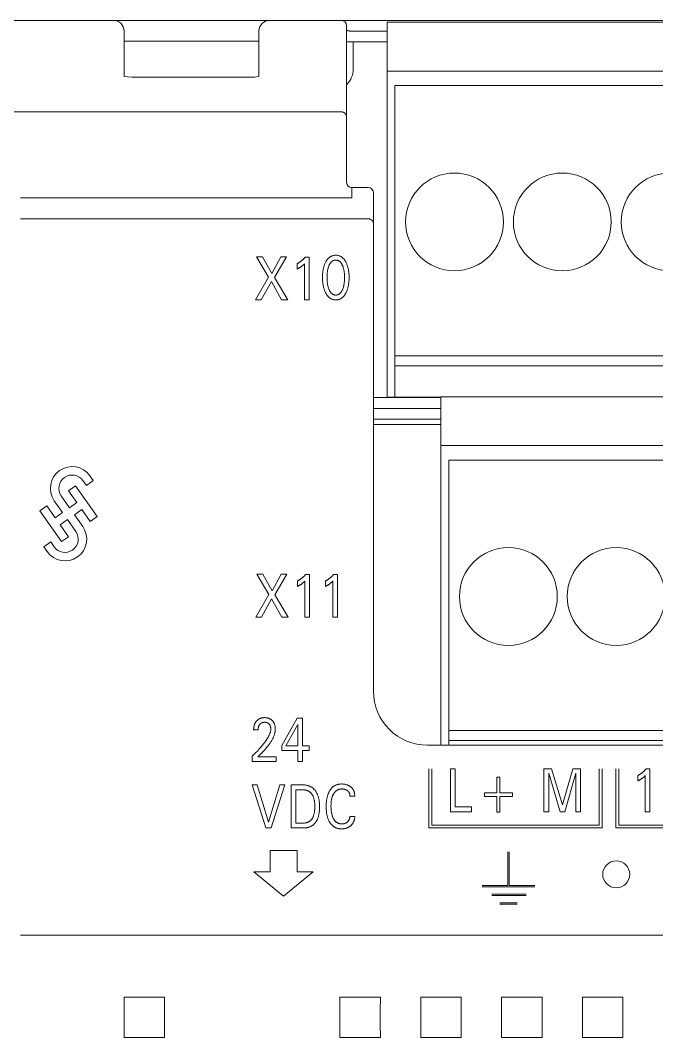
# Model space of a CAD drawing. Header units: millimetres. Extents: x 0 to 420, y 0 to 297.
# Drawn here: x 178.32 to 201.92, y 182.96 to 220.72 of the extents above; entities that cross this region are included whole.
import ezdxf

# ---------------------------------------------------------------- set-up
doc = ezdxf.new("R2010")
doc.units = ezdxf.units.MM
doc.layers.add('eProC - L2', color=41, linetype='Continuous', lineweight=20)

msp = doc.modelspace()

# ---------------------------------------------------------------- linework, layer by layer
at = {"layer": 'eProC - L2', "linetype": 'Continuous'}
for p, q in [((176.324, 220.715), (245.524, 220.715)), ((190.424, 220.515), (190.424, 214.699)), ((191.924, 206.715), (191.924, 220.645)), ((236.924, 220.645), (191.924, 220.645)), ((182.174, 220.315), (182.174, 218.629)), ((187.174, 218.628), (187.174, 220.315)), ((182.244, 219.944), (182.174, 219.947)), ((182.367, 219.941), (182.244, 219.944)), ((182.502, 219.939), (182.367, 219.941)), ((182.574, 219.939), (182.502, 219.939)), ((182.574, 219.939), (186.814, 219.939)), ((182.574, 219.938), (186.774, 219.938)), ((186.774, 219.939), (186.774, 219.938)), ((186.945, 219.94), (186.814, 219.939)), ((187.065, 219.943), (186.945, 219.94)), ((187.174, 219.947), (187.065, 219.943)), ((191.924, 219.915), (190.424, 219.915)), ((190.674, 219.915), (190.674, 218.915)), ((182.316, 218.614), (182.174, 218.629)), ((182.458, 218.606), (182.316, 218.614)), ((182.574, 218.604), (182.458, 218.606)), ((182.574, 218.604), (186.774, 218.604)), ((186.87, 218.605), (186.774, 218.604)), ((187.012, 218.612), (186.87, 218.605)), ((187.174, 218.628), (187.012, 218.612)), ((236.924, 218.835), (191.924, 218.835)), ((192.214, 218.295), (192.214, 206.735)), ((192.214, 218.295), (236.634, 218.295)), ((176.324, 217.321), (190.224, 217.321)), ((190.624, 214.512), (190.624, 214.127)), ((190.624, 214.512), (191.224, 214.512)), ((191.297, 214.499), (191.224, 214.512)), ((191.364, 214.455), (191.297, 214.499)), ((191.409, 214.389), (191.364, 214.455)), ((190.624, 214.127), (178.324, 214.127)), ((191.424, 214.312), (191.409, 214.389)), ((191.424, 195.816), (191.424, 214.312)), ((191.224, 213.351), (178.324, 213.351)), ((187.529, 211.18), (187.088, 211.942)), ((187.088, 211.942), (187.307, 211.942)), ((187.307, 211.942), (187.647, 211.321)), ((187.647, 211.321), (187.986, 211.942)), ((188.194, 211.942), (187.748, 211.176)), ((187.986, 211.942), (188.194, 211.942)), ((188.895, 211.933), (189.04, 211.933)), ((189.04, 211.933), (189.04, 210.342)), ((188.588, 211.487), (188.588, 211.687)), ((188.868, 210.342), (188.868, 211.686)), ((187.046, 210.342), (187.529, 211.18)), ((187.748, 211.176), (188.239, 210.342)), ((187.633, 211.024), (187.26, 210.342)), ((188.015, 210.342), (187.633, 211.024)), ((187.26, 210.342), (187.046, 210.342)), ((188.239, 210.342), (188.015, 210.342)), ((189.04, 210.342), (188.868, 210.342)), ((192.214, 208.263), (236.634, 208.263)), ((192.214, 207.896), (236.634, 207.896)), ((191.424, 206.715), (193.924, 206.715)), ((193.924, 206.735), (191.924, 206.735)), ((193.924, 193.815), (193.924, 206.745)), ((238.924, 206.745), (193.924, 206.745)), ((193.924, 206.315), (191.424, 206.315)), ((191.424, 205.915), (193.924, 205.915)), ((193.924, 205.715), (191.424, 205.715)), ((238.924, 204.935), (193.924, 204.935)), ((194.214, 204.395), (194.214, 193.815)), ((194.214, 204.395), (238.634, 204.395)), ((180.645, 203.635), (180.773, 203.455)), ((181.029, 203.634), (180.773, 203.455)), ((180.904, 203.813), (181.029, 203.634)), ((180.115, 203.26), (180.372, 203.44)), ((180.115, 203.26), (180.424, 202.818)), ((180.372, 203.44), (181.175, 202.303)), ((179.583, 202.887), (179.892, 202.446)), ((180.149, 202.626), (179.84, 203.067)), ((180.149, 202.626), (180.424, 202.818)), ((179.05, 202.514), (179.308, 202.695)), ((179.849, 201.374), (179.05, 202.514)), ((179.308, 202.695), (179.617, 202.253)), ((179.617, 202.253), (179.892, 202.446)), ((180.604, 202.561), (180.329, 202.369)), ((180.638, 201.927), (180.329, 202.369)), ((180.913, 202.12), (180.604, 202.561)), ((180.072, 202.188), (179.797, 201.996)), ((179.797, 201.996), (180.106, 201.555)), ((180.072, 202.188), (180.381, 201.747)), ((181.175, 202.303), (180.913, 202.12)), ((179.192, 201.18), (179.449, 201.36)), ((179.574, 201.182), (179.449, 201.36)), ((180.106, 201.555), (179.849, 201.374)), ((179.317, 201.002), (179.192, 201.18)), ((179.196, 201.173), (179.229, 201.206)), ((187.542, 199.403), (187.101, 200.165)), ((187.101, 200.165), (187.319, 200.165)), ((187.319, 200.165), (187.659, 199.543)), ((187.659, 199.543), (187.998, 200.165)), ((188.206, 200.165), (187.76, 199.398)), ((187.998, 200.165), (188.206, 200.165)), ((188.907, 200.156), (189.052, 200.156)), ((189.052, 200.156), (189.052, 198.565)), ((189.945, 200.156), (190.09, 200.156)), ((190.09, 200.156), (190.09, 198.565)), ((188.6, 199.71), (188.6, 199.909)), ((188.88, 198.565), (188.88, 199.908)), ((189.639, 199.71), (189.639, 199.909)), ((189.919, 198.565), (189.919, 199.908)), ((187.058, 198.565), (187.542, 199.403)), ((187.76, 199.398), (188.251, 198.565)), ((187.645, 199.246), (187.272, 198.565)), ((188.027, 198.565), (187.645, 199.246)), ((187.272, 198.565), (187.058, 198.565)), ((188.251, 198.565), (188.027, 198.565)), ((189.052, 198.565), (188.88, 198.565)), ((190.09, 198.565), (189.919, 198.565)), ((188.022, 193.809), (188.587, 194.815)), ((188.587, 194.815), (188.789, 194.815)), ((188.789, 194.815), (188.789, 193.79)), ((188.618, 194.588), (188.172, 193.79)), ((188.618, 193.79), (188.618, 194.588)), ((187.143, 194.383), (186.977, 194.383)), ((194.214, 194.363), (238.634, 194.363)), ((188.022, 193.616), (188.022, 193.809)), ((188.172, 193.79), (188.618, 193.79)), ((188.789, 193.79), (189.031, 193.79)), ((189.031, 193.79), (189.031, 193.616)), ((237.924, 193.815), (193.424, 193.815)), ((194.214, 193.996), (238.634, 193.996)), ((186.924, 193.215), (186.924, 193.407)), ((187.133, 193.39), (187.807, 193.39)), ((187.807, 193.39), (187.807, 193.215)), ((188.618, 193.616), (188.022, 193.616)), ((188.618, 193.215), (188.618, 193.616)), ((188.789, 193.616), (188.789, 193.215)), ((189.031, 193.616), (188.789, 193.616)), ((187.807, 193.215), (186.924, 193.215)), ((188.789, 193.215), (188.618, 193.215)), ((193.473, 192.945), (193.473, 190.745)), ((193.583, 192.945), (193.583, 190.855)), ((194.273, 191.345), (194.273, 192.945)), ((194.273, 192.945), (194.448, 192.945)), ((194.448, 192.945), (194.448, 191.527)), ((197.744, 191.345), (197.744, 192.945)), ((197.744, 192.945), (198.028, 192.945)), ((198.028, 192.945), (198.43, 191.606)), ((198.43, 191.606), (198.819, 192.945)), ((198.819, 192.945), (199.103, 192.945)), ((199.103, 192.945), (199.103, 191.345)), ((199.793, 190.855), (199.793, 192.945)), ((199.903, 190.745), (199.903, 192.945)), ((200.415, 192.936), (200.415, 190.745)), ((200.525, 192.936), (200.525, 190.855)), ((201.53, 192.936), (201.675, 192.936)), ((201.675, 192.936), (201.675, 191.345)), ((196, 192.053), (196, 192.635)), ((196, 192.635), (196.109, 192.635)), ((196.109, 192.635), (196.109, 192.053)), ((197.92, 192.778), (197.92, 191.345)), ((198.341, 191.345), (197.92, 192.778)), ((198.928, 192.78), (198.517, 191.345)), ((198.928, 191.345), (198.928, 192.78)), ((201.224, 192.491), (201.224, 192.69)), ((201.504, 191.345), (201.504, 192.689)), ((187.432, 190.745), (186.924, 192.345)), ((186.924, 192.345), (187.113, 192.345)), ((187.113, 192.345), (187.533, 190.955)), ((187.533, 190.955), (187.946, 192.345)), ((188.136, 192.345), (187.628, 190.745)), ((187.946, 192.345), (188.136, 192.345)), ((188.37, 190.745), (188.37, 192.345)), ((188.37, 192.345), (188.775, 192.345)), ((188.545, 192.164), (188.545, 190.927)), ((188.775, 192.164), (188.545, 192.164)), ((190.727, 191.921), (190.547, 191.921)), ((195.535, 191.917), (195.535, 192.053)), ((195.535, 192.053), (196, 192.053)), ((196, 191.917), (195.535, 191.917)), ((196, 191.335), (196, 191.917)), ((196.109, 192.053), (196.575, 192.053)), ((196.109, 191.917), (196.109, 191.335)), ((196.575, 191.917), (196.109, 191.917)), ((196.575, 192.053), (196.575, 191.917)), ((194.448, 191.527), (195.052, 191.527)), ((195.052, 191.527), (195.052, 191.345)), ((190.547, 191.17), (190.727, 191.17)), ((195.052, 191.345), (194.273, 191.345)), ((196.109, 191.335), (196, 191.335)), ((197.92, 191.345), (197.744, 191.345)), ((198.517, 191.345), (198.341, 191.345)), ((199.103, 191.345), (198.928, 191.345)), ((201.675, 191.345), (201.504, 191.345)), ((187.628, 190.745), (187.432, 190.745)), ((188.81, 190.745), (188.37, 190.745)), ((188.545, 190.927), (188.811, 190.927)), ((193.473, 190.745), (199.903, 190.745)), ((193.583, 190.855), (199.793, 190.855)), ((200.415, 190.745), (235.916, 190.745)), ((200.525, 190.855), (235.806, 190.855)), ((187.586, 189.115), (187.586, 189.915)), ((188.586, 189.915), (187.586, 189.915)), ((188.586, 189.115), (188.586, 189.915)), ((196.404, 189.864), (196.404, 188.615)), ((196.454, 188.615), (196.454, 189.864)), ((188.086, 188.215), (186.986, 189.115)), ((186.986, 189.115), (187.586, 189.115)), ((188.086, 188.215), (189.186, 189.115)), ((189.186, 189.115), (188.586, 189.115)), ((195.454, 188.615), (196.404, 188.615)), ((195.455, 188.565), (197.404, 188.565)), ((196.454, 188.615), (197.404, 188.615)), ((195.805, 188.29), (197.08, 188.29)), ((195.805, 188.24), (197.08, 188.24)), ((196.105, 187.965), (196.755, 187.965)), ((196.105, 187.915), (196.755, 187.915)), ((243.537, 186.772), (178.324, 186.771)), ((183.676, 184.467), (182.172, 184.467)), ((191.676, 184.467), (190.172, 184.467)), ((194.676, 184.467), (193.172, 184.467)), ((197.676, 184.467), (196.172, 184.467)), ((200.676, 184.467), (199.172, 184.467)), ((183.676, 182.964), (182.172, 182.964)), ((191.676, 182.964), (190.172, 182.964)), ((194.676, 182.964), (193.172, 182.964)), ((197.676, 182.964), (196.172, 182.964)), ((200.676, 182.964), (199.172, 182.964))]:
    msp.add_line(p, q, dxfattribs=at)
for points in [[(191.924, 220.315), (190.615, 220.316), (190.607, 220.316), (190.599, 220.316), (190.59, 220.316), (190.582, 220.316), (190.573, 220.317), (190.565, 220.317), (190.557, 220.318), (190.548, 220.319), (190.542, 220.319), (190.535, 220.32), (190.528, 220.321), (190.522, 220.322), (190.515, 220.323), (190.509, 220.324), (190.502, 220.325), (190.496, 220.326), (190.49, 220.327), (190.483, 220.328), (190.48, 220.329), (190.477, 220.33), (190.474, 220.33), (190.471, 220.331), (190.468, 220.332), (190.465, 220.333), (190.462, 220.334), (190.459, 220.335), (190.455, 220.336), (190.452, 220.337), (190.449, 220.338), (190.446, 220.339), (190.443, 220.341), (190.439, 220.343), (190.438, 220.343), (190.437, 220.344), (190.436, 220.345), (190.434, 220.346), (190.433, 220.346), (190.432, 220.347), (190.431, 220.348), (190.43, 220.349), (190.429, 220.35), (190.428, 220.351), (190.427, 220.352), (190.426, 220.353), (190.426, 220.354), (190.425, 220.355), (190.425, 220.356), (190.424, 220.357), (190.424, 220.359), (190.424, 220.36)], [(182.174, 219.946), (182.212, 219.944), (182.251, 219.943), (182.289, 219.942), (182.328, 219.941), (182.366, 219.94), (182.408, 219.939), (182.449, 219.938), (182.491, 219.938), (182.532, 219.938), (182.574, 219.938)], [(186.774, 219.938), (186.815, 219.938), (186.857, 219.938), (186.898, 219.938), (186.94, 219.939), (186.981, 219.94), (187.02, 219.941), (187.058, 219.942), (187.097, 219.943), (187.135, 219.944), (187.174, 219.946)], [(190.224, 217.321), (190.229, 217.32), (190.234, 217.32), (190.238, 217.32), (190.243, 217.32), (190.248, 217.319), (190.253, 217.319), (190.257, 217.318), (190.262, 217.317), (190.267, 217.316), (190.272, 217.315), (190.276, 217.314), (190.281, 217.312), (190.286, 217.311), (190.29, 217.31), (190.295, 217.308), (190.299, 217.306), (190.304, 217.304), (190.308, 217.303), (190.312, 217.301), (190.317, 217.298), (190.321, 217.296), (190.325, 217.294), (190.329, 217.292), (190.333, 217.289), (190.337, 217.286), (190.341, 217.284), (190.345, 217.281), (190.349, 217.278), (190.353, 217.275), (190.356, 217.272), (190.36, 217.269), (190.363, 217.266), (190.367, 217.262), (190.37, 217.259), (190.374, 217.256), (190.377, 217.252), (190.38, 217.248), (190.383, 217.245), (190.386, 217.241), (190.389, 217.237), (190.391, 217.233), (190.394, 217.229), (190.396, 217.225), (190.399, 217.221), (190.401, 217.217), (190.403, 217.212), (190.406, 217.208), (190.408, 217.204), (190.41, 217.199), (190.411, 217.195), (190.413, 217.19), (190.414, 217.186), (190.416, 217.182), (190.417, 217.177), (190.418, 217.173), (190.419, 217.168), (190.42, 217.164), (190.421, 217.159), (190.422, 217.155), (190.422, 217.15), (190.423, 217.146), (190.423, 217.141), (190.424, 217.136), (190.424, 217.132), (190.424, 217.127)], [(191.224, 213.351), (191.229, 213.351), (191.234, 213.351), (191.238, 213.351), (191.243, 213.35), (191.248, 213.35), (191.253, 213.349), (191.258, 213.348), (191.262, 213.348), (191.267, 213.347), (191.272, 213.346), (191.276, 213.344), (191.281, 213.343), (191.286, 213.342), (191.29, 213.34), (191.295, 213.339), (191.299, 213.337), (191.304, 213.335), (191.308, 213.333), (191.313, 213.331), (191.317, 213.329), (191.321, 213.327), (191.326, 213.324), (191.33, 213.322), (191.334, 213.319), (191.338, 213.317), (191.342, 213.314), (191.346, 213.311), (191.35, 213.308), (191.354, 213.305), (191.357, 213.302), (191.361, 213.299), (191.364, 213.295), (191.368, 213.292), (191.371, 213.289), (191.375, 213.285), (191.378, 213.281), (191.381, 213.278), (191.384, 213.274), (191.387, 213.27), (191.39, 213.266), (191.392, 213.262), (191.395, 213.258), (191.398, 213.254), (191.4, 213.25), (191.402, 213.245), (191.404, 213.241), (191.407, 213.237), (191.409, 213.232), (191.41, 213.228), (191.412, 213.223), (191.414, 213.219), (191.415, 213.214), (191.417, 213.21), (191.418, 213.205), (191.419, 213.2), (191.42, 213.196), (191.421, 213.191), (191.422, 213.186), (191.422, 213.182), (191.423, 213.177), (191.423, 213.172), (191.424, 213.167), (191.424, 213.163), (191.424, 213.158)], [(188.895, 211.933), (188.886, 211.923), (188.877, 211.912), (188.868, 211.902), (188.859, 211.892), (188.849, 211.882), (188.84, 211.872), (188.83, 211.862), (188.821, 211.852), (188.811, 211.843), (188.801, 211.834), (188.791, 211.825), (188.781, 211.816), (188.771, 211.808), (188.761, 211.799), (188.751, 211.791), (188.741, 211.783), (188.731, 211.775), (188.72, 211.767), (188.709, 211.759), (188.699, 211.752), (188.689, 211.745), (188.679, 211.739), (188.669, 211.732), (188.66, 211.726), (188.65, 211.72), (188.639, 211.714), (188.629, 211.708), (188.619, 211.703), (188.609, 211.697), (188.598, 211.692), (188.588, 211.687)], [(190.405, 210.616), (190.418, 210.643), (190.429, 210.67), (190.44, 210.698), (190.45, 210.725), (190.459, 210.753), (190.467, 210.782), (190.476, 210.812), (190.483, 210.844), (190.49, 210.875), (190.495, 210.906), (190.5, 210.938), (190.505, 210.969), (190.509, 211.004), (190.512, 211.039), (190.514, 211.074), (190.516, 211.109), (190.517, 211.144), (190.517, 211.179), (190.517, 211.213), (190.516, 211.248), (190.514, 211.282), (190.512, 211.317), (190.508, 211.351), (190.504, 211.385), (190.5, 211.417), (190.495, 211.448), (190.489, 211.478), (190.482, 211.509), (190.475, 211.54), (190.467, 211.57), (190.458, 211.598), (190.449, 211.625), (190.439, 211.652), (190.428, 211.679), (190.416, 211.706), (190.404, 211.732), (190.394, 211.75), (190.385, 211.768), (190.375, 211.785), (190.364, 211.802), (190.353, 211.819), (190.341, 211.835), (190.329, 211.851), (190.316, 211.866), (190.302, 211.881), (190.29, 211.893), (190.277, 211.905), (190.264, 211.916), (190.25, 211.927), (190.236, 211.937), (190.221, 211.946), (190.206, 211.955), (190.191, 211.963), (190.175, 211.97), (190.159, 211.976), (190.143, 211.982), (190.126, 211.987), (190.11, 211.991), (190.093, 211.994), (190.075, 211.997), (190.058, 211.998), (190.041, 211.999), (190.023, 212), (190.006, 211.999), (189.989, 211.998), (189.972, 211.997), (189.955, 211.994), (189.938, 211.991), (189.921, 211.987), (189.904, 211.982), (189.888, 211.976), (189.872, 211.97), (189.856, 211.963), (189.841, 211.955), (189.826, 211.946), (189.811, 211.937), (189.797, 211.927), (189.784, 211.916), (189.77, 211.905), (189.758, 211.893), (189.745, 211.881), (189.732, 211.866), (189.719, 211.851), (189.706, 211.835), (189.694, 211.819), (189.683, 211.802), (189.672, 211.785), (189.662, 211.768), (189.653, 211.75), (189.643, 211.732), (189.64, 211.725)], [(189.762, 210.754), (189.755, 210.774), (189.748, 210.794), (189.742, 210.815), (189.736, 210.836), (189.731, 210.857), (189.726, 210.878), (189.721, 210.906), (189.716, 210.934), (189.712, 210.962), (189.708, 210.991), (189.705, 211.019), (189.702, 211.051), (189.7, 211.082), (189.699, 211.113), (189.698, 211.145), (189.698, 211.177), (189.698, 211.208), (189.699, 211.239), (189.7, 211.27), (189.702, 211.301), (189.705, 211.332), (189.708, 211.36), (189.712, 211.387), (189.716, 211.415), (189.721, 211.443), (189.727, 211.47), (189.732, 211.491), (189.737, 211.512), (189.743, 211.532), (189.749, 211.552), (189.756, 211.573), (189.763, 211.593), (189.769, 211.607), (189.775, 211.622), (189.782, 211.637), (189.788, 211.651), (189.796, 211.665), (189.804, 211.679), (189.812, 211.692), (189.821, 211.705), (189.83, 211.718), (189.838, 211.727), (189.845, 211.736), (189.853, 211.744), (189.861, 211.753), (189.87, 211.76), (189.879, 211.768), (189.888, 211.775), (189.897, 211.782), (189.907, 211.788), (189.917, 211.793), (189.927, 211.798), (189.937, 211.802), (189.947, 211.806), (189.958, 211.809), (189.969, 211.812), (189.979, 211.814), (189.99, 211.816), (190.001, 211.817), (190.012, 211.818), (190.023, 211.818), (190.035, 211.818), (190.046, 211.817), (190.057, 211.816), (190.068, 211.814), (190.078, 211.812), (190.089, 211.809), (190.1, 211.806), (190.11, 211.802), (190.12, 211.798), (190.13, 211.793), (190.14, 211.788), (190.15, 211.782), (190.159, 211.775), (190.168, 211.768), (190.177, 211.76), (190.186, 211.753), (190.194, 211.744), (190.202, 211.736), (190.209, 211.727), (190.217, 211.718), (190.226, 211.705), (190.235, 211.692), (190.243, 211.679), (190.251, 211.665), (190.259, 211.651), (190.265, 211.636), (190.272, 211.622), (190.278, 211.607), (190.284, 211.593), (190.286, 211.587)], [(188.588, 211.487), (188.601, 211.494), (188.614, 211.501), (188.628, 211.507), (188.641, 211.514), (188.654, 211.521), (188.667, 211.529), (188.678, 211.535), (188.69, 211.542), (188.701, 211.549), (188.712, 211.556), (188.723, 211.563), (188.734, 211.571), (188.744, 211.577), (188.754, 211.584), (188.763, 211.591), (188.773, 211.598), (188.782, 211.606), (188.791, 211.613), (188.799, 211.62), (188.807, 211.627), (188.815, 211.634), (188.824, 211.642), (188.832, 211.65), (188.841, 211.658), (188.855, 211.672), (188.868, 211.686)], [(189.64, 211.725), (189.628, 211.7), (189.617, 211.675), (189.607, 211.649), (189.597, 211.623), (189.588, 211.596), (189.58, 211.57), (189.572, 211.54), (189.565, 211.509), (189.558, 211.478), (189.552, 211.448), (189.547, 211.417), (189.543, 211.385), (189.539, 211.351), (189.535, 211.317), (189.533, 211.282), (189.531, 211.248), (189.53, 211.213), (189.53, 211.179), (189.53, 211.144), (189.531, 211.109), (189.533, 211.074), (189.535, 211.038), (189.538, 211.004), (189.542, 210.969), (189.547, 210.937), (189.552, 210.906), (189.557, 210.874), (189.564, 210.843), (189.571, 210.812), (189.58, 210.781), (189.588, 210.753), (189.597, 210.725), (189.607, 210.697), (189.618, 210.67), (189.629, 210.643), (189.642, 210.616), (189.651, 210.598), (189.66, 210.58), (189.671, 210.562), (189.681, 210.544), (189.693, 210.527), (189.704, 210.51), (189.717, 210.494), (189.73, 210.478), (189.744, 210.463), (189.756, 210.45), (189.769, 210.438), (189.782, 210.426), (189.796, 210.415), (189.81, 210.405), (189.825, 210.395), (189.84, 210.386), (189.855, 210.378), (189.871, 210.37), (189.885, 210.364), (189.9, 210.359), (189.915, 210.355), (189.93, 210.351), (189.945, 210.347), (189.961, 210.344), (189.976, 210.342), (189.992, 210.341), (190.008, 210.34), (190.023, 210.34), (190.039, 210.34), (190.055, 210.341), (190.071, 210.342), (190.086, 210.344), (190.102, 210.347), (190.117, 210.351), (190.132, 210.355), (190.147, 210.359), (190.162, 210.364), (190.176, 210.37), (190.192, 210.378), (190.208, 210.386), (190.223, 210.395), (190.237, 210.405), (190.252, 210.415), (190.265, 210.426), (190.279, 210.438), (190.291, 210.45), (190.304, 210.463), (190.317, 210.478), (190.331, 210.494), (190.343, 210.51), (190.355, 210.527), (190.366, 210.544), (190.377, 210.562), (190.387, 210.58), (190.396, 210.598), (190.405, 210.616)], [(190.286, 211.587), (190.294, 211.564), (190.302, 211.541), (190.308, 211.518), (190.315, 211.494), (190.32, 211.47), (190.326, 211.443), (190.331, 211.415), (190.335, 211.387), (190.339, 211.36), (190.342, 211.332), (190.345, 211.301), (190.347, 211.27), (190.348, 211.239), (190.349, 211.208), (190.349, 211.177), (190.349, 211.145), (190.348, 211.113), (190.347, 211.082), (190.345, 211.051), (190.342, 211.019), (190.339, 210.991), (190.335, 210.962), (190.331, 210.934), (190.326, 210.906), (190.321, 210.878), (190.316, 210.857), (190.311, 210.836), (190.305, 210.815), (190.299, 210.795), (190.292, 210.774), (190.285, 210.754), (190.279, 210.738), (190.273, 210.723), (190.266, 210.708), (190.259, 210.694), (190.252, 210.679), (190.244, 210.665), (190.236, 210.651), (190.227, 210.638), (190.217, 210.624), (190.21, 210.615), (190.203, 210.606), (190.195, 210.597), (190.186, 210.589), (190.178, 210.581), (190.169, 210.573), (190.16, 210.566), (190.15, 210.559), (190.141, 210.553), (190.13, 210.547), (190.12, 210.542), (190.11, 210.538), (190.1, 210.534), (190.089, 210.53), (190.079, 210.528), (190.068, 210.525), (190.057, 210.523), (190.046, 210.522), (190.035, 210.521), (190.023, 210.521), (190.012, 210.521), (190.001, 210.522), (189.99, 210.523), (189.979, 210.525), (189.968, 210.528), (189.958, 210.53), (189.947, 210.534), (189.937, 210.538), (189.927, 210.542), (189.917, 210.547), (189.906, 210.553), (189.897, 210.559), (189.887, 210.566), (189.878, 210.573), (189.869, 210.581), (189.861, 210.589), (189.852, 210.597), (189.844, 210.606), (189.837, 210.615), (189.83, 210.624), (189.82, 210.638), (189.811, 210.651), (189.803, 210.665), (189.795, 210.679), (189.788, 210.694), (189.781, 210.709), (189.774, 210.723), (189.768, 210.738), (189.762, 210.754)], [(188.907, 200.156), (188.898, 200.145), (188.889, 200.135), (188.88, 200.124), (188.871, 200.114), (188.862, 200.104), (188.852, 200.094), (188.843, 200.085), (188.833, 200.075), (188.823, 200.065), (188.813, 200.056), (188.803, 200.047), (188.794, 200.039), (188.784, 200.03), (188.774, 200.022), (188.763, 200.013), (188.753, 200.005), (188.743, 199.997), (188.732, 199.989), (188.722, 199.982), (188.711, 199.974), (188.701, 199.968), (188.691, 199.961), (188.682, 199.955), (188.672, 199.949), (188.662, 199.943), (188.652, 199.937), (188.642, 199.931), (188.631, 199.925), (188.621, 199.92), (188.611, 199.915), (188.6, 199.909)], [(189.945, 200.156), (189.937, 200.145), (189.928, 200.135), (189.919, 200.124), (189.909, 200.114), (189.9, 200.104), (189.891, 200.094), (189.881, 200.085), (189.871, 200.075), (189.862, 200.065), (189.852, 200.056), (189.842, 200.047), (189.832, 200.039), (189.822, 200.03), (189.812, 200.022), (189.802, 200.013), (189.792, 200.005), (189.781, 199.997), (189.771, 199.989), (189.76, 199.982), (189.749, 199.974), (189.74, 199.968), (189.73, 199.961), (189.72, 199.955), (189.71, 199.949), (189.7, 199.943), (189.69, 199.937), (189.68, 199.931), (189.67, 199.925), (189.66, 199.92), (189.649, 199.915), (189.639, 199.909)], [(188.6, 199.71), (188.613, 199.716), (188.627, 199.723), (188.64, 199.73), (188.653, 199.737), (188.666, 199.744), (188.679, 199.751), (188.69, 199.758), (188.702, 199.764), (188.713, 199.771), (188.724, 199.778), (188.735, 199.786), (188.747, 199.793), (188.756, 199.8), (188.766, 199.807), (188.775, 199.814), (188.785, 199.821), (188.794, 199.828), (188.803, 199.836), (188.811, 199.843), (188.819, 199.849), (188.827, 199.856), (188.836, 199.864), (188.844, 199.872), (188.853, 199.881), (188.867, 199.894), (188.88, 199.908)], [(189.639, 199.71), (189.652, 199.716), (189.665, 199.723), (189.678, 199.73), (189.691, 199.737), (189.704, 199.744), (189.717, 199.751), (189.729, 199.758), (189.74, 199.764), (189.752, 199.771), (189.763, 199.778), (189.774, 199.786), (189.785, 199.793), (189.795, 199.8), (189.804, 199.807), (189.814, 199.814), (189.823, 199.821), (189.833, 199.828), (189.842, 199.836), (189.85, 199.843), (189.858, 199.849), (189.866, 199.856), (189.874, 199.864), (189.883, 199.872), (189.891, 199.881), (189.905, 199.894), (189.919, 199.908)], [(187.133, 193.39), (187.17, 193.427), (187.207, 193.464), (187.244, 193.5), (187.281, 193.537), (187.317, 193.575), (187.353, 193.612), (187.389, 193.65), (187.424, 193.689), (187.459, 193.728), (187.492, 193.768), (187.512, 193.792), (187.531, 193.817), (187.55, 193.842), (187.568, 193.867), (187.586, 193.892), (187.604, 193.918), (187.62, 193.944), (187.637, 193.971), (187.652, 193.998), (187.667, 194.025), (187.682, 194.053), (187.695, 194.081), (187.708, 194.11), (187.717, 194.131), (187.725, 194.152), (187.733, 194.173), (187.741, 194.194), (187.748, 194.216), (187.754, 194.238), (187.76, 194.26), (187.765, 194.282), (187.769, 194.304), (187.773, 194.326), (187.776, 194.348), (187.778, 194.37), (187.78, 194.393), (187.78, 194.415), (187.78, 194.437), (187.779, 194.458), (187.777, 194.48), (187.775, 194.501), (187.771, 194.523), (187.767, 194.544), (187.763, 194.56), (187.758, 194.576), (187.753, 194.591), (187.747, 194.607), (187.741, 194.622), (187.734, 194.637), (187.726, 194.651), (187.718, 194.665), (187.71, 194.678), (187.701, 194.69), (187.691, 194.703), (187.681, 194.715), (187.67, 194.726), (187.659, 194.737), (187.647, 194.748), (187.634, 194.759), (187.621, 194.768), (187.608, 194.777), (187.594, 194.786), (187.58, 194.794), (187.565, 194.801), (187.549, 194.808), (187.534, 194.814), (187.518, 194.819), (187.502, 194.824), (187.486, 194.828), (187.468, 194.832), (187.451, 194.834), (187.433, 194.837), (187.415, 194.838), (187.396, 194.839), (187.378, 194.839), (187.36, 194.839), (187.341, 194.838), (187.323, 194.836), (187.304, 194.834), (187.286, 194.831), (187.268, 194.826), (187.251, 194.822), (187.235, 194.817), (187.219, 194.811), (187.203, 194.804), (187.188, 194.796), (187.173, 194.788), (187.159, 194.779), (187.145, 194.77), (187.132, 194.76), (187.119, 194.749), (187.107, 194.738)], [(187.107, 194.738), (187.1, 194.731), (187.093, 194.724), (187.087, 194.718), (187.082, 194.712), (187.077, 194.706), (187.072, 194.699), (187.067, 194.693), (187.062, 194.686), (187.057, 194.68), (187.053, 194.673), (187.048, 194.666), (187.044, 194.66), (187.04, 194.653), (187.036, 194.646), (187.032, 194.639), (187.028, 194.631), (187.024, 194.624), (187.021, 194.616), (187.017, 194.608), (187.014, 194.6), (187.011, 194.592), (187.008, 194.584), (187.005, 194.576), (187.002, 194.568), (187, 194.56), (186.997, 194.551), (186.995, 194.543), (186.993, 194.535), (186.991, 194.526), (186.989, 194.518), (186.987, 194.508), (186.986, 194.498), (186.984, 194.487), (186.982, 194.477), (186.981, 194.467), (186.98, 194.456), (186.979, 194.446), (186.978, 194.435), (186.978, 194.425), (186.977, 194.415), (186.977, 194.404), (186.977, 194.394), (186.977, 194.383)], [(187.143, 194.383), (187.143, 194.394), (187.143, 194.404), (187.143, 194.414), (187.144, 194.424), (187.145, 194.435), (187.146, 194.445), (187.148, 194.455), (187.15, 194.465), (187.152, 194.474), (187.154, 194.483), (187.156, 194.492), (187.158, 194.5), (187.161, 194.509), (187.164, 194.517), (187.168, 194.526), (187.171, 194.534), (187.175, 194.541), (187.178, 194.548), (187.182, 194.554), (187.185, 194.561), (187.189, 194.567), (187.194, 194.573), (187.198, 194.579), (187.203, 194.585), (187.207, 194.591), (187.212, 194.596), (187.217, 194.602), (187.222, 194.607), (187.227, 194.611), (187.232, 194.616), (187.238, 194.621), (187.244, 194.625), (187.249, 194.629), (187.255, 194.633), (187.261, 194.637), (187.267, 194.64), (187.273, 194.644), (187.28, 194.647), (187.286, 194.649), (187.292, 194.652), (187.299, 194.654), (187.306, 194.657), (187.312, 194.659), (187.32, 194.661), (187.328, 194.662), (187.337, 194.664), (187.345, 194.665), (187.353, 194.666), (187.362, 194.666), (187.37, 194.667), (187.378, 194.667), (187.387, 194.667), (187.395, 194.667), (187.403, 194.666), (187.411, 194.665), (187.419, 194.664), (187.427, 194.663), (187.435, 194.662), (187.443, 194.66), (187.45, 194.658), (187.457, 194.656), (187.464, 194.653), (187.471, 194.651), (187.478, 194.648), (187.485, 194.645), (187.492, 194.642), (187.499, 194.638), (187.505, 194.634), (187.511, 194.631), (187.517, 194.626), (187.523, 194.622), (187.529, 194.617), (187.535, 194.612), (187.54, 194.607), (187.545, 194.602), (187.55, 194.597), (187.555, 194.592), (187.56, 194.586), (187.564, 194.58), (187.569, 194.574), (187.573, 194.568), (187.576, 194.562), (187.58, 194.556), (187.584, 194.55), (187.587, 194.543), (187.59, 194.536), (187.593, 194.529), (187.596, 194.522), (187.598, 194.514), (187.601, 194.507), (187.603, 194.499), (187.605, 194.492), (187.607, 194.484), (187.608, 194.476), (187.61, 194.467), (187.611, 194.458), (187.612, 194.45), (187.613, 194.441), (187.614, 194.432), (187.614, 194.424), (187.614, 194.415), (187.614, 194.406)], [(187.614, 194.406), (187.614, 194.391), (187.612, 194.376), (187.61, 194.361), (187.608, 194.346), (187.605, 194.331), (187.601, 194.316), (187.597, 194.301), (187.593, 194.287), (187.588, 194.272), (187.583, 194.258), (187.575, 194.236), (187.566, 194.215), (187.557, 194.194), (187.546, 194.174), (187.536, 194.153), (187.525, 194.133), (187.514, 194.113), (187.502, 194.094), (187.49, 194.074), (187.469, 194.042), (187.448, 194.01), (187.427, 193.978), (187.404, 193.947), (187.382, 193.916), (187.358, 193.885), (187.335, 193.855), (187.304, 193.816), (187.272, 193.778), (187.24, 193.74), (187.208, 193.702), (187.174, 193.664), (187.14, 193.626), (187.106, 193.589), (187.071, 193.553), (187.035, 193.516), (186.998, 193.479), (186.961, 193.443), (186.924, 193.407)], [(201.53, 192.936), (201.522, 192.926), (201.513, 192.916), (201.504, 192.905), (201.494, 192.895), (201.485, 192.885), (201.476, 192.875), (201.466, 192.865), (201.456, 192.856), (201.447, 192.846), (201.437, 192.837), (201.427, 192.828), (201.417, 192.819), (201.407, 192.811), (201.397, 192.802), (201.387, 192.794), (201.377, 192.786), (201.366, 192.778), (201.356, 192.77), (201.345, 192.763), (201.334, 192.755), (201.325, 192.748), (201.315, 192.742), (201.305, 192.736), (201.295, 192.73), (201.285, 192.724), (201.275, 192.718), (201.265, 192.712), (201.255, 192.706), (201.245, 192.701), (201.234, 192.696), (201.224, 192.69)], [(201.224, 192.491), (201.237, 192.497), (201.25, 192.504), (201.263, 192.511), (201.276, 192.518), (201.289, 192.525), (201.302, 192.532), (201.314, 192.539), (201.325, 192.545), (201.337, 192.552), (201.348, 192.559), (201.359, 192.567), (201.37, 192.574), (201.38, 192.581), (201.389, 192.588), (201.399, 192.595), (201.408, 192.602), (201.418, 192.609), (201.427, 192.617), (201.435, 192.623), (201.443, 192.63), (201.451, 192.637), (201.459, 192.645), (201.468, 192.653), (201.477, 192.661), (201.49, 192.675), (201.504, 192.689)], [(188.81, 190.745), (188.831, 190.746), (188.851, 190.746), (188.872, 190.748), (188.893, 190.749), (188.914, 190.752), (188.935, 190.755), (188.955, 190.758), (188.976, 190.762), (188.996, 190.767), (189.017, 190.773), (189.037, 190.779), (189.056, 190.786), (189.076, 190.793), (189.094, 190.802), (189.113, 190.811), (189.131, 190.821), (189.149, 190.832), (189.165, 190.843), (189.18, 190.854), (189.195, 190.867), (189.21, 190.88), (189.224, 190.893), (189.237, 190.908), (189.25, 190.922), (189.263, 190.937), (189.275, 190.953), (189.286, 190.969), (189.297, 190.986), (189.307, 191.003), (189.317, 191.02), (189.327, 191.037), (189.336, 191.055), (189.344, 191.073), (189.352, 191.091), (189.362, 191.118), (189.372, 191.146), (189.38, 191.174), (189.388, 191.202), (189.394, 191.23), (189.4, 191.259), (189.405, 191.288), (189.409, 191.317), (189.412, 191.346), (189.414, 191.375), (189.416, 191.404), (189.418, 191.434), (189.419, 191.463), (189.419, 191.493), (189.419, 191.522), (189.419, 191.552), (189.419, 191.581), (189.418, 191.61), (189.417, 191.639), (189.415, 191.669), (189.413, 191.698), (189.41, 191.727), (189.406, 191.755), (189.402, 191.784), (189.397, 191.813), (189.391, 191.841), (189.384, 191.869), (189.377, 191.897), (189.368, 191.925), (189.359, 191.952), (189.348, 191.98), (189.34, 191.999), (189.331, 192.018), (189.322, 192.036), (189.312, 192.055), (189.301, 192.073), (189.29, 192.091), (189.279, 192.108), (189.266, 192.125), (189.254, 192.142), (189.241, 192.158), (189.227, 192.174), (189.213, 192.189), (189.198, 192.203), (189.182, 192.217), (189.167, 192.23), (189.15, 192.242), (189.133, 192.254), (189.116, 192.265), (189.098, 192.275), (189.079, 192.284), (189.061, 192.293), (189.041, 192.301), (189.022, 192.308), (189.002, 192.314), (188.982, 192.32), (188.962, 192.325), (188.941, 192.33), (188.921, 192.333), (188.9, 192.337), (188.879, 192.34), (188.858, 192.342), (188.837, 192.343), (188.817, 192.345), (188.796, 192.345), (188.775, 192.345)], [(188.775, 192.164), (188.791, 192.164), (188.807, 192.163), (188.823, 192.162), (188.839, 192.161), (188.855, 192.159), (188.872, 192.157), (188.888, 192.154), (188.903, 192.151), (188.919, 192.147), (188.935, 192.142), (188.95, 192.138), (188.965, 192.132), (188.98, 192.126), (188.994, 192.12), (189.009, 192.112), (189.023, 192.105), (189.036, 192.096), (189.048, 192.088), (189.06, 192.078), (189.072, 192.069), (189.083, 192.058), (189.094, 192.048), (189.104, 192.036), (189.114, 192.025), (189.124, 192.013), (189.133, 192.001), (189.142, 191.988), (189.15, 191.975), (189.158, 191.962), (189.166, 191.948), (189.173, 191.935), (189.18, 191.921), (189.186, 191.907), (189.192, 191.892), (189.201, 191.871), (189.208, 191.849), (189.214, 191.827), (189.22, 191.804), (189.225, 191.782), (189.23, 191.759), (189.233, 191.737), (189.236, 191.714), (189.239, 191.691), (189.241, 191.668), (189.242, 191.645), (189.243, 191.622), (189.244, 191.599), (189.244, 191.576), (189.244, 191.553), (189.244, 191.522), (189.243, 191.49), (189.242, 191.459), (189.24, 191.428), (189.238, 191.397), (189.234, 191.366), (189.231, 191.344), (189.228, 191.322), (189.224, 191.3), (189.22, 191.279), (189.215, 191.257), (189.21, 191.236), (189.204, 191.214), (189.198, 191.197), (189.192, 191.179), (189.186, 191.162), (189.178, 191.146), (189.171, 191.129), (189.162, 191.113), (189.153, 191.097), (189.145, 191.085), (189.137, 191.073), (189.129, 191.062), (189.12, 191.051), (189.11, 191.041), (189.1, 191.03), (189.09, 191.021), (189.079, 191.011), (189.068, 191.003), (189.057, 190.994), (189.045, 190.986), (189.033, 190.979), (189.02, 190.972), (189.008, 190.966), (188.995, 190.96), (188.981, 190.955), (188.968, 190.95), (188.954, 190.946), (188.937, 190.941), (188.919, 190.937), (188.901, 190.934), (188.883, 190.931), (188.865, 190.929), (188.847, 190.928), (188.829, 190.927), (188.811, 190.927)], [(190.727, 191.921), (190.727, 191.939), (190.726, 191.958), (190.725, 191.976), (190.723, 191.994), (190.72, 192.012), (190.717, 192.029), (190.714, 192.047), (190.709, 192.065), (190.705, 192.08), (190.699, 192.096), (190.694, 192.111), (190.688, 192.126), (190.681, 192.141), (190.673, 192.155), (190.665, 192.169), (190.657, 192.183), (190.647, 192.196), (190.638, 192.209), (190.627, 192.221), (190.617, 192.233), (190.605, 192.245), (190.594, 192.256), (190.581, 192.266), (190.569, 192.276), (190.556, 192.286), (190.543, 192.295), (190.53, 192.303), (190.516, 192.311), (190.502, 192.319), (190.488, 192.326), (190.474, 192.332), (190.456, 192.34), (190.438, 192.346), (190.419, 192.352), (190.401, 192.357), (190.382, 192.362), (190.363, 192.366), (190.343, 192.37), (190.322, 192.373), (190.301, 192.375), (190.28, 192.376), (190.259, 192.377), (190.238, 192.377), (190.22, 192.377), (190.202, 192.376), (190.184, 192.375), (190.166, 192.373), (190.148, 192.371), (190.13, 192.368), (190.113, 192.364), (190.095, 192.36), (190.078, 192.355), (190.061, 192.35), (190.045, 192.344), (190.029, 192.338), (190.014, 192.331), (189.999, 192.323), (189.984, 192.315), (189.969, 192.307), (189.955, 192.298), (189.941, 192.288), (189.928, 192.278), (189.915, 192.267), (189.901, 192.256), (189.888, 192.243), (189.876, 192.23), (189.863, 192.217), (189.852, 192.203), (189.84, 192.189), (189.83, 192.175), (189.819, 192.16), (189.809, 192.145), (189.8, 192.13), (189.788, 192.111), (189.777, 192.091), (189.767, 192.071), (189.758, 192.05), (189.749, 192.03), (189.74, 192.009), (189.732, 191.988), (189.725, 191.966), (189.717, 191.942), (189.71, 191.918), (189.704, 191.894), (189.698, 191.869), (189.693, 191.844), (189.688, 191.819), (189.684, 191.794), (189.68, 191.769), (189.676, 191.736), (189.673, 191.703), (189.67, 191.67), (189.668, 191.637), (189.666, 191.604), (189.666, 191.571), (189.665, 191.538)], [(189.855, 191.736), (189.858, 191.755), (189.861, 191.773), (189.864, 191.792), (189.868, 191.81), (189.872, 191.828), (189.876, 191.847), (189.881, 191.865), (189.886, 191.883), (189.891, 191.897), (189.895, 191.911), (189.9, 191.924), (189.906, 191.938), (189.911, 191.952), (189.917, 191.965), (189.924, 191.978), (189.93, 191.991), (189.937, 192.004), (189.944, 192.015), (189.95, 192.025), (189.957, 192.035), (189.964, 192.045), (189.971, 192.055), (189.978, 192.065), (189.986, 192.074), (189.994, 192.083), (190.002, 192.092), (190.011, 192.101), (190.02, 192.109), (190.028, 192.115), (190.036, 192.122), (190.044, 192.128), (190.053, 192.134), (190.061, 192.14), (190.07, 192.145), (190.079, 192.15), (190.088, 192.155), (190.098, 192.16), (190.107, 192.164), (190.116, 192.168), (190.126, 192.171), (190.138, 192.175), (190.149, 192.179), (190.161, 192.182), (190.172, 192.184), (190.184, 192.187), (190.196, 192.188), (190.208, 192.19), (190.22, 192.191), (190.232, 192.192), (190.244, 192.192), (190.256, 192.192), (190.268, 192.192), (190.281, 192.192), (190.293, 192.191), (190.305, 192.189), (190.317, 192.188), (190.33, 192.186), (190.341, 192.183), (190.352, 192.18), (190.363, 192.177), (190.374, 192.174), (190.384, 192.17), (190.395, 192.165), (190.405, 192.16), (190.415, 192.155), (190.424, 192.15), (190.434, 192.144), (190.443, 192.138), (190.452, 192.131), (190.459, 192.125), (190.467, 192.119), (190.474, 192.112), (190.481, 192.105), (190.487, 192.098), (190.493, 192.091), (190.499, 192.083), (190.505, 192.076), (190.51, 192.068), (190.515, 192.059), (190.519, 192.051), (190.523, 192.042), (190.527, 192.033), (190.531, 192.024), (190.534, 192.015), (190.536, 192.006), (190.539, 191.995), (190.541, 191.985), (190.543, 191.974), (190.545, 191.964), (190.546, 191.953), (190.547, 191.943), (190.547, 191.932), (190.547, 191.921)], [(189.665, 191.538), (189.666, 191.505), (189.666, 191.472), (189.668, 191.44), (189.67, 191.407), (189.673, 191.374), (189.676, 191.341), (189.68, 191.309), (189.684, 191.284), (189.688, 191.259), (189.693, 191.234), (189.698, 191.21), (189.704, 191.186), (189.711, 191.161), (189.718, 191.137), (189.725, 191.113), (189.733, 191.092), (189.741, 191.071), (189.749, 191.051), (189.758, 191.03), (189.768, 191.01), (189.778, 190.99), (189.789, 190.971), (189.8, 190.952), (189.81, 190.937), (189.82, 190.923), (189.83, 190.908), (189.841, 190.894), (189.852, 190.881), (189.864, 190.868), (189.876, 190.855), (189.889, 190.843), (189.902, 190.831), (189.915, 190.82), (189.928, 190.809), (189.942, 190.8), (189.956, 190.79), (189.97, 190.782), (189.984, 190.773), (189.999, 190.766), (190.014, 190.758), (190.03, 190.752), (190.045, 190.746), (190.061, 190.74), (190.078, 190.735), (190.095, 190.73), (190.113, 190.726), (190.13, 190.723), (190.148, 190.72), (190.166, 190.718), (190.184, 190.716), (190.202, 190.715), (190.22, 190.714), (190.238, 190.714), (190.258, 190.714), (190.279, 190.715), (190.299, 190.717), (190.32, 190.719), (190.34, 190.722), (190.36, 190.725), (190.376, 190.729), (190.392, 190.733), (190.408, 190.737), (190.423, 190.742), (190.439, 190.748), (190.454, 190.754), (190.469, 190.761), (190.483, 190.768), (190.497, 190.775), (190.511, 190.783), (190.525, 190.791), (190.538, 190.8), (190.552, 190.809), (190.564, 190.819), (190.577, 190.829), (190.589, 190.84), (190.601, 190.851), (190.612, 190.863), (190.623, 190.875), (190.633, 190.887), (190.643, 190.9), (190.652, 190.913), (190.661, 190.927), (190.669, 190.941), (190.677, 190.955), (190.684, 190.969), (190.69, 190.984), (190.696, 190.999), (190.701, 191.014), (190.706, 191.03), (190.711, 191.047), (190.715, 191.064), (190.718, 191.082), (190.721, 191.099), (190.724, 191.117), (190.725, 191.134), (190.726, 191.152), (190.727, 191.17)], [(190.547, 191.17), (190.545, 191.155), (190.543, 191.141), (190.541, 191.127), (190.538, 191.113), (190.534, 191.099), (190.53, 191.085), (190.526, 191.074), (190.522, 191.064), (190.517, 191.054), (190.512, 191.044), (190.507, 191.034), (190.501, 191.024), (190.495, 191.015), (190.489, 191.006), (190.482, 190.998), (190.475, 190.989), (190.468, 190.982), (190.46, 190.974), (190.452, 190.967), (190.444, 190.96), (190.435, 190.953), (190.426, 190.947), (190.416, 190.94), (190.407, 190.935), (190.397, 190.929), (190.387, 190.925), (190.376, 190.92), (190.366, 190.916), (190.355, 190.912), (190.344, 190.909), (190.333, 190.906), (190.321, 190.903), (190.307, 190.901), (190.292, 190.899), (190.277, 190.897), (190.263, 190.897), (190.248, 190.896), (190.234, 190.897), (190.221, 190.897), (190.208, 190.898), (190.194, 190.9), (190.181, 190.902), (190.168, 190.904), (190.155, 190.907), (190.142, 190.911), (190.13, 190.915), (190.117, 190.92), (190.106, 190.925), (190.094, 190.93), (190.083, 190.936), (190.072, 190.943), (190.061, 190.95), (190.05, 190.957), (190.04, 190.965), (190.03, 190.973), (190.021, 190.981), (190.011, 190.99), (190.002, 191), (189.992, 191.011), (189.983, 191.022), (189.974, 191.034), (189.966, 191.045), (189.958, 191.057), (189.951, 191.069), (189.944, 191.082), (189.937, 191.094), (189.93, 191.107), (189.922, 191.125), (189.914, 191.143), (189.907, 191.161), (189.9, 191.179), (189.894, 191.197), (189.888, 191.216), (189.883, 191.235), (189.877, 191.256), (189.872, 191.278), (189.868, 191.299), (189.864, 191.321), (189.86, 191.343), (189.857, 191.365), (189.854, 191.387), (189.851, 191.416), (189.849, 191.446), (189.847, 191.475), (189.846, 191.505), (189.845, 191.535), (189.845, 191.564), (189.845, 191.589), (189.846, 191.613), (189.847, 191.638), (189.848, 191.663), (189.85, 191.687), (189.852, 191.712), (189.855, 191.736)], [(182.172, 182.964), (182.174, 183.463), (182.174, 183.969), (182.172, 184.467)], [(183.676, 182.964), (183.674, 183.463), (183.674, 183.969), (183.676, 184.467)], [(190.172, 182.964), (190.174, 183.463), (190.174, 183.969), (190.172, 184.467)], [(191.676, 182.964), (191.674, 183.463), (191.674, 183.969), (191.676, 184.467)], [(193.172, 182.964), (193.174, 183.463), (193.174, 183.969), (193.172, 184.467)], [(194.676, 182.964), (194.674, 183.463), (194.674, 183.969), (194.676, 184.467)], [(196.172, 182.964), (196.174, 183.463), (196.174, 183.969), (196.172, 184.467)], [(197.676, 182.964), (197.674, 183.463), (197.674, 183.969), (197.676, 184.467)], [(199.172, 182.964), (199.174, 183.463), (199.174, 183.969), (199.172, 184.467)], [(200.676, 182.964), (200.674, 183.463), (200.674, 183.969), (200.676, 184.467)]]:
    msp.add_lwpolyline(points, dxfattribs=at)
for centre, radius in [((194.424, 213.235), 1.815), ((198.424, 213.235), 1.815), ((202.424, 213.235), 1.815), ((196.424, 199.335), 1.815), ((200.424, 199.335), 1.815), ((200.424, 189.025), 0.5)]:
    msp.add_circle(centre, radius, dxfattribs=at)
for centre, radius, start, end in [((181.774, 220.315), 0.4, 0, 90), ((187.574, 220.315), 0.4, 90, 180), ((190.224, 220.515), 0.2, 0, 90), ((189.874, 218.915), 0.8, 314.1058, 0), ((190.624, 214.712), 0.2, 183.8543, 270), ((180.243, 203.35), 0.807, 35, 215), ((180.243, 203.35), 0.493, 35.3817, 215), ((179.977, 201.464), 0.807, 215, 35), ((179.977, 201.464), 0.493, 215, 35), ((193.424, 195.815), 2, 179.9936, 270.0027)]:
    msp.add_arc(centre, radius, start, end, dxfattribs=at)

doc.saveas('drawing.dxf')
